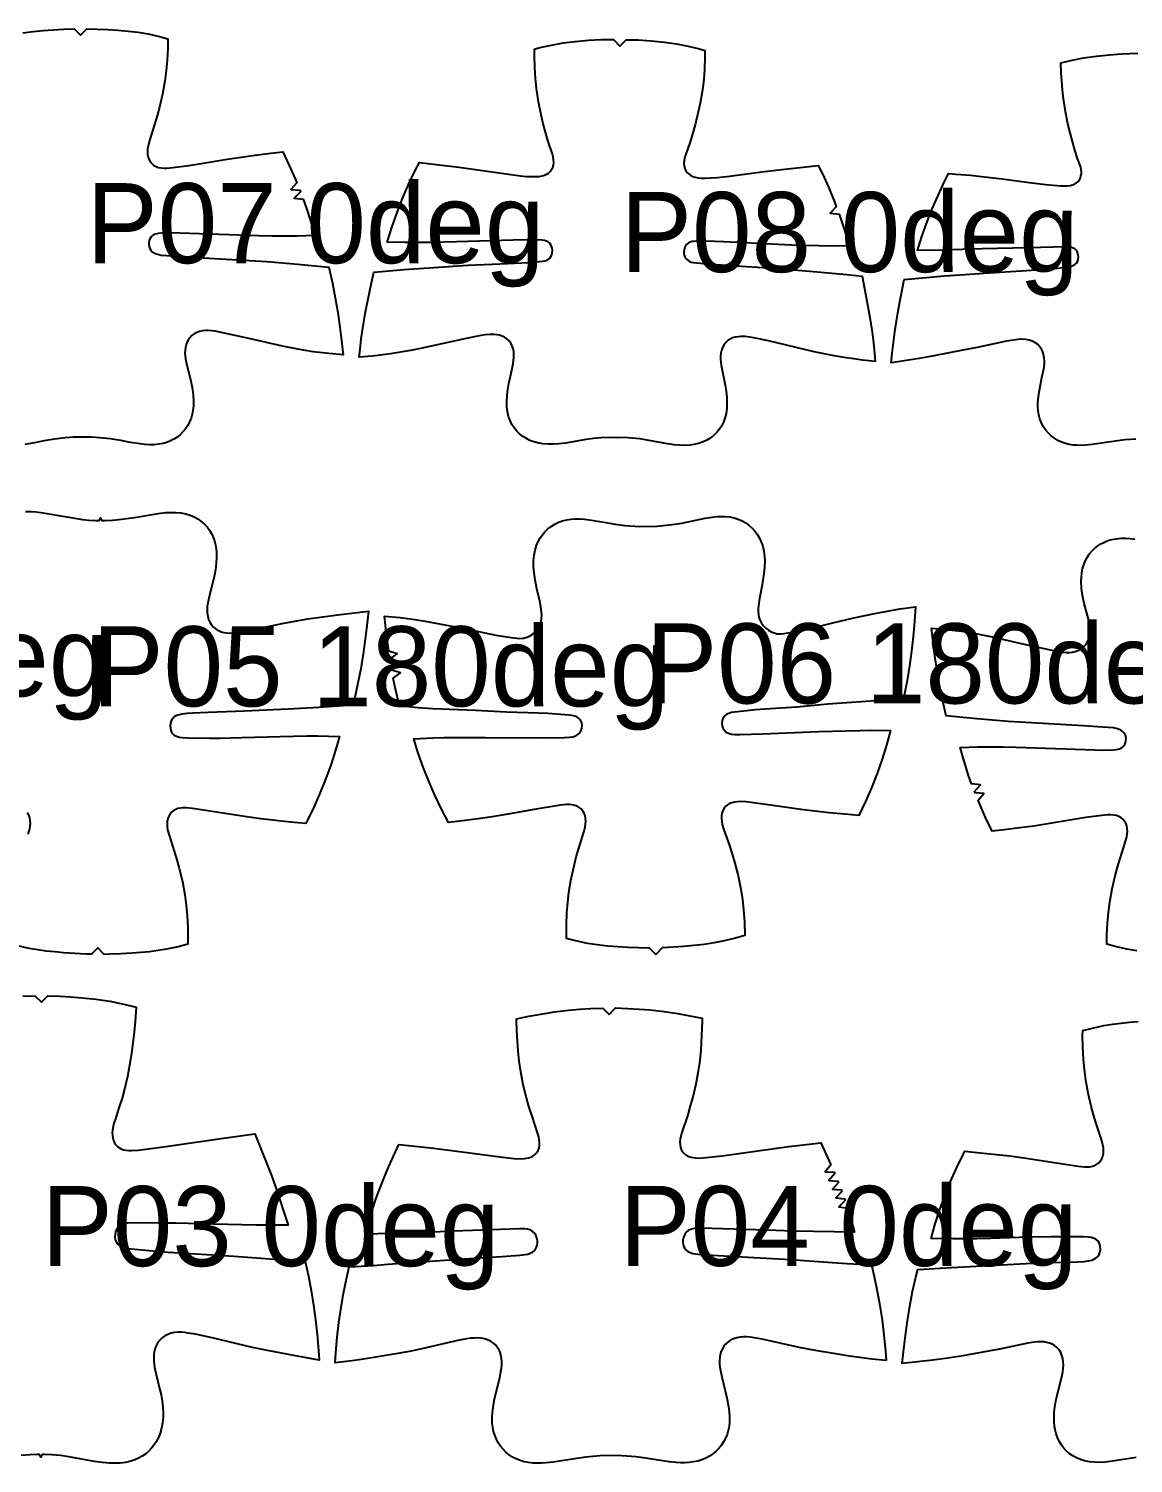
# Model space of a CAD drawing. Header units: millimetres. Extents: x 0 to 2016, y 0 to 4064.
# Drawn here: x 950.7 to 1296, y 482.1 to 930.4 of the extents above; entities that cross this region are included whole.
import ezdxf

# ---------------------------------------------------------------- set-up
doc = ezdxf.new("R2010")
doc.units = ezdxf.units.MM
doc.layers.add('ANNOTATION', color=3, linetype='Continuous')
doc.layers.add('PIECES', color=5, linetype='Continuous')

msp = doc.modelspace()

# ---------------------------------------------------------------- linework, layer by layer
at = {"layer": 'PIECES'}
for points in [[(948.96, 929.09), (952.1, 929.5), (955.25, 929.81), (958.42, 930.04), (961.58, 930.22), (964.94, 930.37), (966.95, 928.38), (968.94, 930.39), (975.47, 930.12), (978.63, 929.92), (981.79, 929.64), (984.93, 929.26), (988.05, 928.74), (991.66, 927.95), (994.25, 927.24), (994.24, 924.32), (994.05, 920.58), (993.76, 917.3), (993.33, 914.04), (992.59, 909.93), (991.66, 905.86), (990.92, 903.12), (990.11, 900.4), (988.51, 895.4), (988.06, 893.69), (987.91, 892.82), (987.85, 891.95), (987.89, 891.08), (988.07, 890.23), (988.38, 889.42), (988.84, 888.68), (989.33, 888.13), (989.9, 887.67), (990.54, 887.31), (991.23, 887.05), (992.12, 886.86), (993.03, 886.8), (993.95, 886.82), (995.82, 886.98), (1000.84, 887.66), (1003.99, 888.14), (1012.73, 889.63), (1017.12, 890.29), (1021.51, 890.88), (1026.42, 891.47), (1030.17, 891.87), (1032.2, 887.66), (1034.12, 883.3), (1034.54, 882.25), (1032.69, 880.16), (1035.47, 879.93), (1035.66, 879.46), (1033.75, 877.42), (1036.53, 877.12), (1037.48, 874.47), (1038.92, 870.01), (1040.14, 865.75), (1034.61, 865.58), (1031.08, 865.55), (1026.83, 865.58), (1022.57, 865.67), (997.98, 866.5), (995.27, 866.56), (992.19, 866.52), (991.24, 866.43), (990.32, 866.21), (989.8, 865.99), (989.34, 865.67), (988.94, 865.28), (988.62, 864.77), (988.42, 864.22), (988.31, 863.63), (988.29, 862.98), (988.38, 862.34), (988.59, 861.74), (988.93, 861.18), (989.38, 860.71), (989.91, 860.33), (990.63, 860), (991.41, 859.79), (992.2, 859.66), (993.93, 859.51), (995.66, 859.42), (1001.63, 858.99), (1017.86, 858.1), (1025.15, 857.61), (1034.88, 856.81), (1044.51, 855.84), (1045.66, 850.82), (1046.55, 846.3), (1047.33, 841.73), (1048.01, 837.13), (1048.45, 833.81), (1049.06, 828.52), (1049.06, 828.52), (1044.59, 828.85), (1039.66, 829.44), (1034.86, 830.24), (1030.09, 831.21), (1020.12, 833.45), (1009.07, 835.86), (1008.03, 836.02), (1006.99, 836.11), (1005.94, 836.09), (1005.03, 835.98), (1004.14, 835.77), (1003.29, 835.46), (1002.5, 835.03), (1001.77, 834.49), (1001.18, 833.9), (1000.68, 833.24), (1000.27, 832.51), (999.96, 831.73), (999.72, 830.85), (999.6, 829.95), (999.57, 829.05), (999.62, 828.13), (999.73, 827.22), (1000.15, 825.22), (1001.34, 820.77), (1001.88, 818.28), (1002.18, 816.04), (1002.28, 813.77), (1002.23, 812.47), (1002.09, 811.19), (1001.85, 809.91), (1001.49, 808.67), (1001.03, 807.5), (1000.45, 806.39), (999.76, 805.34), (998.97, 804.38), (998.07, 803.49), (997.13, 802.75), (996.12, 802.1), (995.05, 801.56), (993.93, 801.12), (992.77, 800.78), (991.34, 800.52), (989.91, 800.4), (988.46, 800.39), (987.01, 800.48), (985.57, 800.64), (982.54, 801.13), (979.52, 801.69), (976.25, 802.22), (972.96, 802.58), (970.22, 802.72), (964.86, 802.7), (962.11, 802.53), (958.83, 802.14), (955.56, 801.58), (952.55, 800.99), (949.53, 800.47)], [(1296.82, 802.09), (1293.31, 801.88), (1290.41, 801.54), (1283.11, 800.44), (1280.9, 800.24), (1279.66, 800.19), (1278.42, 800.21), (1277.19, 800.3), (1275.98, 800.49), (1274.78, 800.78), (1273.58, 801.19), (1272.43, 801.73), (1271.34, 802.39), (1270.33, 803.16), (1269.4, 804.06), (1268.58, 805.04), (1267.87, 806.12), (1267.28, 807.27), (1266.82, 808.46), (1266.49, 809.69), (1266.27, 810.95), (1266.17, 812.23), (1266.19, 813.77), (1266.32, 815.31), (1266.53, 816.84), (1267.43, 821.37), (1268.02, 824.15), (1268.19, 825.56), (1268.21, 826.53), (1268.15, 827.5), (1267.97, 828.45), (1267.69, 829.37), (1267.26, 830.27), (1266.7, 831.08), (1266.01, 831.79), (1265.22, 832.35), (1264.35, 832.77), (1263.42, 833.07), (1262.45, 833.25), (1261.15, 833.33), (1259.85, 833.27), (1258.55, 833.11), (1256.41, 832.74), (1247.22, 830.8), (1242.67, 829.89), (1233.61, 828.16), (1229.1, 827.36), (1225.11, 826.7), (1220.34, 825.97), (1220.64, 829.01), (1221.03, 832.34), (1221.48, 835.66), (1222.22, 840.35), (1223.04, 845.03), (1224.33, 852.06), (1237.01, 853.16), (1241.9, 853.52), (1249.43, 853.95), (1262.64, 854.81), (1271.51, 855.48), (1275.02, 855.84), (1275.75, 855.95), (1276.46, 856.11), (1277.14, 856.36), (1277.72, 856.7), (1278.22, 857.13), (1278.59, 857.67), (1278.8, 858.3), (1278.85, 858.95), (1278.79, 859.62), (1278.67, 860.19), (1278.45, 860.73), (1278.13, 861.21), (1277.7, 861.58), (1277.2, 861.85), (1276.65, 862.03), (1275.8, 862.16), (1274.94, 862.19), (1263.13, 861.96), (1248.75, 861.58), (1236.41, 861.18), (1228.58, 861.04), (1229.84, 865.1), (1231.38, 869.53), (1233.07, 873.9), (1234.95, 878.28), (1236.97, 882.6), (1238.26, 885.13), (1240.56, 884.97), (1245.12, 884.57), (1248.58, 884.22), (1255.03, 883.44), (1263.41, 882.31), (1268.63, 881.74), (1273.35, 881.31), (1274.31, 881.27), (1275.27, 881.28), (1276.22, 881.4), (1276.92, 881.57), (1277.59, 881.83), (1278.2, 882.19), (1278.74, 882.66), (1279.14, 883.18), (1279.44, 883.75), (1279.64, 884.36), (1279.75, 885.01), (1279.78, 885.67), (1279.69, 886.53), (1279.5, 887.38), (1279.22, 888.21), (1278.58, 889.86), (1277.73, 892.41), (1276.23, 897.8), (1275.53, 900.62), (1274.77, 904.54), (1274.19, 908.48), (1273.87, 911.26), (1273.62, 914.04), (1273.45, 916.6), (1273.35, 919.74), (1276.91, 920.58), (1280.47, 921.24), (1284.46, 921.8), (1288.48, 922.19), (1292.43, 922.49), (1297.45, 922.74)], [(949.79, 779.52), (951.41, 779.53), (953.03, 779.42), (955.28, 779.13), (962.69, 777.82), (967.6, 777.07), (969.58, 776.83), (971.77, 776.71), (972.83, 776.72), (973.24, 777.52), (973.63, 776.72), (974.69, 776.69), (976.89, 776.78), (978.87, 776.99), (983.79, 777.69), (991.21, 778.9), (993.46, 779.17), (995.08, 779.25), (996.71, 779.22), (998.32, 779.06), (999.91, 778.75), (1001.19, 778.36), (1002.42, 777.84), (1003.59, 777.21), (1004.69, 776.44), (1005.64, 775.62), (1006.49, 774.7), (1007.24, 773.7), (1007.88, 772.62), (1008.41, 771.48), (1008.82, 770.31), (1009.12, 769.11), (1009.32, 767.88), (1009.43, 766.64), (1009.46, 765.09), (1009.39, 763.55), (1009.22, 762), (1008.91, 760.11), (1008.5, 758.23), (1007.44, 754.17), (1006.91, 751.95), (1006.71, 750.92), (1006.57, 749.88), (1006.51, 748.84), (1006.54, 747.81), (1006.69, 746.8), (1006.97, 745.8), (1007.37, 744.91), (1007.9, 744.08), (1008.54, 743.35), (1009.3, 742.73), (1010.05, 742.29), (1010.86, 741.96), (1011.7, 741.74), (1012.57, 741.6), (1013.46, 741.55), (1014.86, 741.59), (1016.25, 741.76), (1017.64, 742), (1025.99, 743.74), (1029.97, 744.53), (1033.95, 745.26), (1037.94, 745.94), (1042.65, 746.63), (1047.36, 747.25), (1056.91, 748.35), (1056.33, 742.92), (1055.91, 739.59), (1055.26, 735), (1054.51, 730.41), (1053.64, 725.89), (1052.65, 721.4), (1052.05, 718.99), (1041.54, 718.31), (1031.83, 717.8), (1018.18, 717.14), (1006.79, 716.68), (1002.02, 716.54), (1000.29, 716.43), (998.56, 716.21), (997.34, 715.92), (996.77, 715.69), (996.24, 715.35), (995.76, 714.88), (995.39, 714.31), (995.13, 713.68), (994.97, 712.7), (995.03, 711.7), (995.16, 711.15), (995.37, 710.62), (995.68, 710.15), (996.26, 709.63), (996.95, 709.28), (997.83, 709.02), (998.74, 708.89), (1000.33, 708.79), (1007.4, 708.72), (1010.54, 708.74), (1017.33, 708.88), (1029.36, 709.25), (1033.56, 709.35), (1037.77, 709.4), (1041.12, 709.39), (1047.85, 709.23), (1046.66, 705), (1045.24, 700.53), (1043.65, 696.11), (1041.88, 691.69), (1039.96, 687.33), (1037.88, 683.05), (1037.32, 682), (1032.57, 682.47), (1023.27, 683.51), (1018.88, 684.08), (1001.9, 686.71), (999.92, 686.9), (999.07, 686.92), (998.22, 686.86), (997.39, 686.69), (996.7, 686.44), (996.06, 686.08), (995.49, 685.64), (995, 685.1), (994.54, 684.37), (994.22, 683.56), (994.03, 682.71), (993.98, 681.84), (994.04, 680.97), (994.18, 680.1), (994.63, 678.39), (996.24, 673.4), (997.07, 670.68), (997.82, 667.94), (998.77, 663.87), (999.53, 659.77), (999.97, 656.51), (1000.28, 653.23), (1000.48, 649.49), (1000.52, 645.75), (1000.47, 644.33), (997.47, 643.52), (993.85, 642.75), (991.19, 642.32), (988.51, 641.98), (985.82, 641.72), (983.12, 641.52), (979.56, 641.31), (976, 641.17), (974.37, 641.15), (972.39, 643.16), (970.37, 641.18), (968.75, 641.22), (965.18, 641.4), (961.62, 641.66), (958.93, 641.9), (956.25, 642.19), (953.57, 642.56), (950.91, 643.02), (947.31, 643.84)], [(1297.07, 642.28), (1293.95, 642.8), (1290.34, 643.59), (1287.75, 644.29), (1287.76, 647.22), (1287.95, 650.95), (1288.24, 654.24), (1288.67, 657.5), (1289.41, 661.61), (1290.35, 665.68), (1291.08, 668.42), (1291.89, 671.14), (1293.49, 676.14), (1293.95, 677.85), (1294.09, 678.72), (1294.16, 679.59), (1294.11, 680.46), (1293.93, 681.31), (1293.62, 682.12), (1293.16, 682.86), (1292.67, 683.41), (1292.1, 683.86), (1291.47, 684.23), (1290.78, 684.49), (1289.88, 684.68), (1288.97, 684.73), (1288.05, 684.71), (1286.18, 684.56), (1281.16, 683.88), (1278.01, 683.4), (1269.27, 681.91), (1264.89, 681.24), (1260.49, 680.66), (1255.58, 680.07), (1251.83, 679.67), (1249.8, 683.88), (1247.88, 688.24), (1247.46, 689.29), (1249.31, 691.38), (1246.53, 691.61), (1246.34, 692.07), (1248.25, 694.12), (1245.47, 694.42), (1244.52, 697.07), (1243.08, 701.53), (1241.87, 705.78), (1247.39, 705.95), (1250.92, 705.99), (1255.18, 705.96), (1259.43, 705.87), (1284.02, 705.04), (1286.73, 704.97), (1289.81, 705.02), (1290.76, 705.11), (1291.68, 705.32), (1292.2, 705.55), (1292.66, 705.86), (1293.06, 706.26), (1293.38, 706.76), (1293.58, 707.32), (1293.69, 707.91), (1293.72, 708.56), (1293.63, 709.2), (1293.41, 709.8), (1293.07, 710.36), (1292.62, 710.83), (1292.09, 711.21), (1291.37, 711.54), (1290.6, 711.75), (1289.8, 711.88), (1288.08, 712.03), (1286.34, 712.12), (1280.38, 712.55), (1264.15, 713.44), (1256.85, 713.93), (1247.12, 714.73), (1237.49, 715.7), (1236.34, 720.72), (1235.45, 725.23), (1234.67, 729.81), (1233.99, 734.41), (1233.55, 737.73), (1232.94, 743.02), (1232.94, 743.02), (1237.41, 742.69), (1242.34, 742.1), (1247.14, 741.3), (1251.91, 740.33), (1261.88, 738.09), (1272.93, 735.68), (1273.97, 735.52), (1275.01, 735.43), (1276.06, 735.45), (1276.97, 735.55), (1277.86, 735.76), (1278.71, 736.08), (1279.51, 736.51), (1280.24, 737.05), (1280.82, 737.64), (1281.32, 738.3), (1281.73, 739.03), (1282.05, 739.8), (1282.28, 740.69), (1282.4, 741.58), (1282.43, 742.49), (1282.38, 743.41), (1282.27, 744.32), (1281.85, 746.32), (1280.66, 750.77), (1280.13, 753.26), (1279.82, 755.5), (1279.72, 757.77), (1279.77, 759.06), (1279.91, 760.35), (1280.15, 761.62), (1280.51, 762.87), (1280.97, 764.04), (1281.55, 765.15), (1282.24, 766.2), (1283.03, 767.16), (1283.93, 768.04), (1284.87, 768.79), (1285.89, 769.44), (1286.96, 769.98), (1288.08, 770.42), (1289.24, 770.75), (1290.66, 771.02), (1292.09, 771.14), (1293.54, 771.15), (1294.99, 771.06), (1296.43, 770.9)], [(950.58, 678.67), (951.05, 680.38), (951.21, 681.24), (951.28, 682.11), (951.24, 682.98), (951.07, 683.84), (950.76, 684.64), (950.3, 685.38)], [(948.96, 628.12), (952.71, 628.22), (954.71, 626.22), (956.71, 628.22), (960.46, 628.1), (963.94, 627.89), (967.42, 627.6), (971.76, 627.12), (976.07, 626.47), (980.46, 625.61), (984.34, 624.66), (984.01, 620.18), (983.69, 616.85), (983.3, 613.54), (982.86, 610.27), (982.35, 607.01), (981.59, 602.97), (980.66, 598.97), (979.91, 596.22), (979.07, 593.51), (977.72, 589.49), (977.4, 588.41), (977.12, 587.31), (976.93, 586.2), (976.87, 585.39), (976.89, 584.59), (977, 583.79), (977.21, 583.02), (977.56, 582.26), (978.03, 581.58), (978.62, 580.99), (979.46, 580.45), (980.39, 580.1), (981.22, 579.92), (982.07, 579.84), (982.92, 579.83), (984.95, 579.97), (992.93, 581.05), (1010.9, 583.63), (1021.42, 585.07), (1025.43, 575.16), (1026.63, 572.03), (1027.85, 568.48), (1031.81, 556.53), (1026.97, 556.48), (1021.98, 556.51), (1008.26, 556.8), (996.74, 557.13), (993.59, 557.17), (983.17, 557.23), (981.5, 557.13), (980.35, 556.94), (979.81, 556.76), (979.31, 556.48), (978.68, 555.92), (978.22, 555.21), (977.91, 554.41), (977.74, 553.57), (977.7, 552.8), (977.8, 552.05), (978.06, 551.33), (978.41, 550.8), (978.85, 550.35), (979.38, 549.98), (980.13, 549.62), (980.94, 549.39), (981.77, 549.24), (988.44, 548.6), (994.34, 548.12), (1001.28, 547.65), (1014.93, 546.81), (1037.15, 545.17), (1038.16, 540.59), (1039.02, 536.07), (1039.77, 531.53), (1040.41, 526.93), (1040.93, 522.32), (1041.35, 517.36), (1041.51, 514.34), (1041.51, 514.34), (1033.6, 515.75), (1025.41, 517.34), (1020.68, 518.35), (1008.06, 521.32), (1002.9, 522.43), (1000.56, 522.83), (999.5, 522.97), (998.43, 523.06), (997.36, 523.06), (996.3, 522.97), (995.26, 522.74), (994.26, 522.39), (993.32, 521.91), (992.46, 521.29), (991.61, 520.44), (990.91, 519.45), (990.39, 518.37), (990.07, 517.35), (989.88, 516.31), (989.81, 515.25), (989.83, 514.18), (989.93, 513.1), (990.09, 512.03), (990.55, 509.84), (991.67, 505.49), (992.11, 503.56), (992.45, 501.61), (992.68, 499.65), (992.76, 498.03), (992.74, 496.41), (992.58, 494.8), (992.27, 493.14), (991.8, 491.53), (991.16, 489.98), (990.57, 488.87), (989.89, 487.82), (989.12, 486.84), (988.25, 485.93), (987.31, 485.11), (986.23, 484.35), (985.08, 483.7), (983.87, 483.17), (982.62, 482.75), (980.99, 482.39), (979.34, 482.18), (977.68, 482.11), (976.01, 482.16), (973.67, 482.38), (971.36, 482.73), (963.28, 484.18), (960.64, 484.55), (957.98, 484.78), (955.7, 484.85), (954.93, 484.82), (954.53, 484.02), (954.13, 484.82), (953.35, 484.85), (951.07, 484.79), (948.42, 484.56)], [(1296.88, 483.95), (1289.46, 482.74), (1287.21, 482.48), (1285.58, 482.39), (1283.96, 482.42), (1282.35, 482.58), (1280.76, 482.89), (1279.48, 483.28), (1278.25, 483.8), (1277.08, 484.44), (1275.98, 485.2), (1275.03, 486.03), (1274.18, 486.94), (1273.43, 487.94), (1272.79, 489.02), (1272.25, 490.16), (1271.85, 491.33), (1271.55, 492.54), (1271.35, 493.76), (1271.24, 495), (1271.21, 496.55), (1271.28, 498.1), (1271.45, 499.64), (1271.76, 501.53), (1272.16, 503.41), (1273.23, 507.47), (1273.76, 509.69), (1273.96, 510.72), (1274.09, 511.76), (1274.16, 512.8), (1274.12, 513.83), (1273.98, 514.85), (1273.69, 515.84), (1273.29, 516.74), (1272.77, 517.56), (1272.13, 518.3), (1271.37, 518.92), (1270.62, 519.36), (1269.81, 519.68), (1268.96, 519.91), (1268.09, 520.04), (1267.21, 520.09), (1265.81, 520.05), (1264.42, 519.89), (1263.03, 519.64), (1254.68, 517.9), (1250.7, 517.12), (1246.72, 516.38), (1242.73, 515.7), (1238.02, 515.01), (1233.31, 514.39), (1223.75, 513.29), (1224.34, 518.72), (1224.76, 522.05), (1225.41, 526.65), (1226.16, 531.23), (1227.03, 535.75), (1228.02, 540.24), (1228.61, 542.66), (1239.13, 543.33), (1248.84, 543.84), (1262.49, 544.5), (1273.88, 544.96), (1278.64, 545.11), (1280.38, 545.21), (1282.11, 545.43), (1283.33, 545.72), (1283.9, 545.96), (1284.42, 546.29), (1284.91, 546.76), (1285.28, 547.33), (1285.54, 547.97), (1285.7, 548.95), (1285.64, 549.94), (1285.51, 550.5), (1285.3, 551.02), (1284.99, 551.49), (1284.41, 552.01), (1283.71, 552.37), (1282.84, 552.62), (1281.93, 552.75), (1280.34, 552.85), (1273.27, 552.93), (1270.12, 552.9), (1263.34, 552.76), (1251.31, 552.39), (1247.11, 552.29), (1242.9, 552.24), (1239.55, 552.25), (1232.82, 552.41), (1234.01, 556.64), (1235.43, 561.11), (1237.02, 565.53), (1238.78, 569.95), (1240.71, 574.31), (1242.79, 578.59), (1243.35, 579.64), (1248.1, 579.17), (1257.4, 578.14), (1261.79, 577.56), (1278.77, 574.93), (1280.75, 574.74), (1281.6, 574.72), (1282.45, 574.78), (1283.28, 574.95), (1283.97, 575.21), (1284.6, 575.56), (1285.18, 576.01), (1285.67, 576.54), (1286.13, 577.28), (1286.45, 578.08), (1286.63, 578.93), (1286.69, 579.8), (1286.63, 580.67), (1286.48, 581.54), (1286.04, 583.25), (1284.42, 588.25), (1283.6, 590.96), (1282.85, 593.7), (1281.9, 597.77), (1281.14, 601.87), (1280.7, 605.13), (1280.38, 608.41), (1280.18, 612.15), (1280.15, 615.89), (1280.2, 617.31), (1283.2, 618.12), (1286.81, 618.89), (1289.48, 619.32), (1292.16, 619.66), (1294.85, 619.92), (1297.54, 620.12)]]:
    msp.add_lwpolyline(points, dxfattribs=at)
for points in [[(1215.34, 826.41), (1211.34, 826.84), (1208.67, 827.18), (1205.57, 827.65), (1202.48, 828.17), (1199.36, 828.77), (1196.26, 829.44), (1181.99, 832.82), (1177.43, 833.8), (1176.06, 834.04), (1174.68, 834.2), (1173.3, 834.23), (1172.44, 834.15), (1171.59, 833.99), (1170.77, 833.74), (1169.99, 833.38), (1169.28, 832.91), (1168.6, 832.28), (1168.05, 831.55), (1167.61, 830.74), (1167.29, 829.87), (1167.09, 828.96), (1167, 828.04), (1167, 827.12), (1167.18, 825.26), (1167.55, 823.16), (1168.42, 818.99), (1168.73, 817.09), (1168.93, 815.17), (1169, 813.24), (1168.93, 811.7), (1168.72, 810.17), (1168.36, 808.67), (1167.89, 807.41), (1167.29, 806.21), (1166.56, 805.1), (1165.69, 804.08), (1164.78, 803.22), (1163.77, 802.47), (1162.7, 801.84), (1161.56, 801.31), (1160.38, 800.89), (1159.15, 800.57), (1157.5, 800.3), (1155.83, 800.19), (1154.15, 800.22), (1152.47, 800.35), (1150.4, 800.63), (1144, 801.83), (1141.71, 802.21), (1139.41, 802.48), (1136.85, 802.61), (1134.5, 802.59), (1132.15, 802.65), (1129.59, 802.56), (1127.28, 802.32), (1124.99, 801.99), (1118.57, 800.89), (1116.49, 800.64), (1114.81, 800.54), (1113.13, 800.54), (1111.46, 800.67), (1109.81, 800.97), (1108.6, 801.31), (1107.42, 801.75), (1106.29, 802.3), (1105.23, 802.95), (1104.24, 803.71), (1103.33, 804.58), (1102.48, 805.62), (1101.77, 806.75), (1101.19, 807.95), (1100.74, 809.22), (1100.4, 810.72), (1100.22, 812.25), (1100.18, 813.8), (1100.27, 815.73), (1100.51, 817.64), (1100.85, 819.54), (1101.79, 823.7), (1102.19, 825.78), (1102.4, 827.64), (1102.41, 828.57), (1102.34, 829.49), (1102.15, 830.4), (1101.85, 831.27), (1101.42, 832.09), (1100.88, 832.83), (1100.22, 833.47), (1099.51, 833.95), (1098.74, 834.33), (1097.93, 834.59), (1097.08, 834.77), (1096.22, 834.86), (1094.83, 834.85), (1093.46, 834.72), (1092.08, 834.5), (1087.51, 833.58), (1073.18, 830.44), (1070.07, 829.82), (1066.95, 829.27), (1063.85, 828.8), (1060.73, 828.39), (1058.07, 828.09), (1054.06, 827.72), (1054.3, 830.18), (1054.7, 833.51), (1055.17, 836.83), (1055.95, 841.43), (1056.83, 846.01), (1057.76, 850.47), (1058.62, 854.29), (1063.38, 854.73), (1068.02, 855.1), (1077.51, 855.72), (1084.88, 856.31), (1087.98, 856.47), (1098.1, 856.87), (1107.14, 857.34), (1111.31, 857.72), (1112.05, 857.85), (1112.76, 858.08), (1113.61, 858.67), (1113.98, 859.17), (1114.24, 859.75), (1114.38, 860.41), (1114.41, 861.09), (1114.33, 861.77), (1114.18, 862.33), (1113.94, 862.85), (1113.61, 863.32), (1113.13, 863.74), (1112.56, 864.04), (1111.91, 864.23), (1111.24, 864.31), (1107.62, 864.4), (1102.12, 864.32), (1084.46, 863.75), (1076.44, 863.57), (1068.54, 863.56), (1062.83, 863.67), (1064.36, 868.58), (1065.91, 873), (1067.61, 877.37), (1069.49, 881.75), (1071.53, 886.05), (1072.84, 888.62), (1085.17, 887.09), (1089.68, 886.49), (1101.39, 884.8), (1104.44, 884.42), (1106.42, 884.24), (1108.4, 884.15), (1109.37, 884.15), (1110.33, 884.22), (1111.27, 884.38), (1111.96, 884.59), (1112.61, 884.88), (1113.2, 885.26), (1113.73, 885.73), (1114.19, 886.34), (1114.53, 887.03), (1114.74, 887.77), (1114.84, 888.54), (1114.81, 889.43), (1114.67, 890.32), (1114.43, 891.19), (1113.04, 895.42), (1111.58, 900.69), (1110.91, 903.45), (1110.09, 907.54), (1109.46, 911.66), (1109.11, 914.94), (1108.91, 918.23), (1108.82, 921.97), (1108.87, 924.01), (1110.54, 924.46), (1114.15, 925.26), (1117.84, 925.92), (1121.54, 926.41), (1125.67, 926.77), (1129.81, 926.96), (1133.51, 926.98), (1135.49, 924.96), (1137.51, 926.95), (1141.21, 926.86), (1145.35, 926.61), (1149.47, 926.18), (1153.17, 925.63), (1156.84, 924.92), (1160.43, 924.06), (1162.1, 923.58), (1162.12, 921.54), (1161.97, 917.79), (1161.71, 914.51), (1161.31, 911.24), (1160.62, 907.13), (1159.72, 903.05), (1159.01, 900.3), (1157.47, 895.06), (1156.01, 890.86), (1155.76, 889.99), (1155.59, 889.1), (1155.55, 888.2), (1155.64, 887.43), (1155.84, 886.69), (1156.17, 886), (1156.62, 885.38), (1157.14, 884.9), (1157.73, 884.51), (1158.37, 884.21), (1159.05, 883.99), (1159.99, 883.81), (1160.95, 883.73), (1161.92, 883.71), (1163.91, 883.77), (1165.89, 883.92), (1168.94, 884.25), (1180.67, 885.75), (1185.19, 886.27), (1197.54, 887.6), (1198.82, 885.02), (1200.78, 880.68), (1202.59, 876.27), (1203.15, 874.76), (1201.25, 872.72), (1204.02, 872.42), (1205.71, 867.43), (1207.15, 862.5), (1201.44, 862.48), (1197.86, 862.52), (1189.21, 862.77), (1167.87, 863.79), (1162.38, 863.96), (1158.76, 863.93), (1158.09, 863.85), (1157.44, 863.67), (1156.86, 863.38), (1156.37, 862.97), (1156.03, 862.51), (1155.79, 861.99), (1155.63, 861.43), (1155.54, 860.76), (1155.55, 860.08), (1155.69, 859.41), (1155.93, 858.83), (1156.3, 858.32), (1157.14, 857.72), (1157.85, 857.47), (1158.58, 857.33), (1162.74, 856.89), (1171.77, 856.27), (1181.89, 855.71), (1184.98, 855.5), (1192.34, 854.79), (1201.82, 854.01), (1206.45, 853.56), (1211.21, 853.05), (1212, 849.21), (1212.86, 844.74), (1213.67, 840.15), (1214.37, 835.53), (1214.79, 832.21), (1215.13, 828.87), (1215.34, 826.41)], [(1148.76, 643.19), (1146.8, 641.15), (1144.77, 643.12), (1137.99, 643.32), (1134.83, 643.48), (1131.67, 643.73), (1128.52, 644.09), (1125.39, 644.57), (1121.78, 645.33), (1118.85, 646.09), (1118.81, 650.33), (1118.95, 654.07), (1119.21, 657.35), (1119.61, 660.62), (1120.31, 664.74), (1121.2, 668.82), (1121.9, 671.57), (1122.69, 674.3), (1124.24, 679.31), (1124.67, 681.03), (1124.8, 681.89), (1124.86, 682.76), (1124.81, 683.64), (1124.64, 684.5), (1124.34, 685.31), (1123.88, 686.06), (1123.38, 686.61), (1122.8, 687.06), (1122.15, 687.42), (1121.45, 687.69), (1120.6, 687.87), (1119.74, 687.94), (1118.87, 687.93), (1116.92, 687.74), (1108.69, 686.39), (1099.96, 684.82), (1095.58, 684.12), (1091.2, 683.49), (1086.29, 682.85), (1081.92, 682.34), (1079.72, 686.55), (1077.67, 690.85), (1075.77, 695.22), (1074.06, 699.59), (1072.5, 704.01), (1071.11, 708.47), (1077.18, 708.76), (1080.52, 708.86), (1085, 708.92), (1093.53, 708.92), (1111.09, 708.82), (1118.24, 708.9), (1119.82, 708.98), (1120.78, 709.12), (1121.71, 709.4), (1122.41, 709.8), (1122.98, 710.36), (1123.4, 711.06), (1123.64, 711.84), (1123.71, 712.68), (1123.58, 713.51), (1123.21, 714.3), (1122.63, 714.96), (1122.06, 715.34), (1121.44, 715.6), (1120.54, 715.81), (1119.63, 715.92), (1113, 716.36), (1110.1, 716.5), (1100.11, 716.83), (1090.43, 717.35), (1077.01, 717.91), (1072.42, 718.22), (1066.59, 718.76), (1065.39, 723.96), (1064.69, 727.48), (1066.93, 729.16), (1064.24, 729.94), (1064.16, 730.44), (1066.41, 732.09), (1063.74, 732.9), (1063.66, 733.4), (1065.95, 735), (1063.3, 735.87), (1062.59, 740.97), (1061.91, 746.87), (1066.84, 746.36), (1071.4, 745.75), (1074.7, 745.22), (1081.28, 744.03), (1087.9, 742.78), (1096.75, 740.9), (1102.28, 740.05), (1103.34, 739.92), (1104.39, 739.88), (1105.44, 739.97), (1106.4, 740.21), (1107.3, 740.6), (1108.15, 741.12), (1108.91, 741.75), (1109.66, 742.56), (1110.26, 743.47), (1110.71, 744.47), (1110.94, 745.33), (1111.06, 746.21), (1111.1, 747.1), (1111.06, 748), (1110.96, 748.89), (1110.58, 751.09), (1109.61, 755.39), (1109.17, 757.52), (1108.82, 759.67), (1108.65, 761.19), (1108.55, 762.72), (1108.56, 764.25), (1108.71, 765.87), (1109.01, 767.47), (1109.5, 769.02), (1110, 770.16), (1110.6, 771.25), (1111.31, 772.27), (1112.11, 773.21), (1113.01, 774.07), (1114.05, 774.88), (1115.16, 775.57), (1116.33, 776.14), (1117.56, 776.58), (1118.91, 776.92), (1120.29, 777.12), (1121.68, 777.2), (1123.07, 777.19), (1124.47, 777.09), (1126.68, 776.81), (1131.09, 776.04), (1134.05, 775.56), (1137.03, 775.19), (1141.76, 774.88), (1147.17, 774.98), (1151.89, 775.45), (1154.85, 775.93), (1157.8, 776.51), (1162.17, 777.43), (1164.37, 777.79), (1165.77, 777.93), (1167.16, 778), (1168.55, 777.96), (1169.93, 777.81), (1171.29, 777.52), (1172.54, 777.12), (1173.73, 776.59), (1174.86, 775.94), (1175.93, 775.17), (1176.85, 774.34), (1177.69, 773.42), (1178.44, 772.43), (1179.08, 771.37), (1179.62, 770.24), (1180.15, 768.71), (1180.52, 767.13), (1180.72, 765.51), (1180.78, 763.98), (1180.74, 762.45), (1180.62, 760.93), (1180.34, 758.77), (1179.98, 756.62), (1179.16, 752.29), (1178.85, 750.08), (1178.79, 749.18), (1178.78, 748.28), (1178.85, 747.39), (1179, 746.52), (1179.27, 745.66), (1179.74, 744.68), (1180.38, 743.8), (1181.15, 743.02), (1181.94, 742.41), (1182.8, 741.92), (1183.72, 741.56), (1184.69, 741.35), (1185.74, 741.3), (1186.79, 741.38), (1191.11, 742.14), (1193.34, 742.58), (1202.12, 744.77), (1208.69, 746.26), (1215.22, 747.67), (1218.5, 748.31), (1223.04, 749.08), (1227.94, 749.76), (1227.47, 743.84), (1227.15, 740.51), (1226.63, 735.89), (1226.01, 731.29), (1225.27, 726.75), (1224.25, 721.51), (1218.44, 720.77), (1213.86, 720.3), (1200.47, 719.27), (1190.81, 718.42), (1180.84, 717.73), (1177.96, 717.5), (1171.34, 716.82), (1170.43, 716.68), (1169.55, 716.44), (1168.93, 716.15), (1168.38, 715.76), (1167.82, 715.08), (1167.48, 714.27), (1167.38, 713.44), (1167.48, 712.6), (1167.75, 711.83), (1168.19, 711.15), (1168.78, 710.61), (1169.49, 710.24), (1170.43, 709.98), (1171.4, 709.88), (1172.97, 709.86), (1180.12, 710.03), (1197.67, 710.74), (1206.2, 711.04), (1210.67, 711.13), (1214.01, 711.15), (1220.09, 711.08), (1218.85, 706.56), (1217.45, 702.09), (1215.9, 697.67), (1214.15, 693.23), (1212.25, 688.86), (1210.21, 684.58), (1205.81, 684.94), (1200.89, 685.41), (1196.48, 685.88), (1192.09, 686.43), (1183.31, 687.7), (1175.04, 688.76), (1173.08, 688.87), (1172.21, 688.85), (1171.35, 688.75), (1170.51, 688.54), (1169.82, 688.26), (1169.18, 687.87), (1168.62, 687.4), (1168.14, 686.83), (1167.71, 686.07), (1167.43, 685.24), (1167.29, 684.38), (1167.27, 683.5), (1167.36, 682.64), (1167.53, 681.77), (1168.01, 680.08), (1169.74, 675.12), (1170.62, 672.42), (1171.42, 669.69), (1172.45, 665.65), (1173.29, 661.56), (1173.8, 658.31), (1174.18, 655.03), (1174.46, 651.3), (1174.56, 647.06), (1171.66, 646.2), (1168.07, 645.32), (1164.96, 644.72), (1161.83, 644.26), (1158.68, 643.9), (1155.52, 643.62), (1148.76, 643.19)], [(1218.75, 514.21), (1214.32, 514.68), (1211.23, 515.06), (1207.27, 515.62), (1199.12, 516.93), (1194.94, 517.68), (1191.15, 518.43), (1179.97, 520.92), (1178.12, 521.26), (1176.25, 521.51), (1175.19, 521.59), (1174.14, 521.61), (1173.08, 521.53), (1172.05, 521.35), (1171.04, 521.03), (1170.1, 520.58), (1169.23, 519.98), (1168.58, 519.37), (1168.02, 518.68), (1167.55, 517.92), (1167.18, 517.11), (1166.89, 516.14), (1166.72, 515.15), (1166.66, 514.14), (1166.69, 513.13), (1166.79, 512.11), (1166.94, 511.09), (1167.34, 509.1), (1169, 502.53), (1169.51, 499.87), (1169.72, 498.23), (1169.83, 496.59), (1169.79, 494.94), (1169.65, 493.65), (1169.39, 492.38), (1169.02, 491.14), (1168.54, 489.94), (1167.95, 488.82), (1167.27, 487.76), (1166.48, 486.77), (1165.59, 485.87), (1164.62, 485.05), (1163.53, 484.31), (1162.37, 483.69), (1161.15, 483.19), (1159.89, 482.8), (1158.57, 482.53), (1157.22, 482.36), (1155.87, 482.29), (1154.5, 482.3), (1153.14, 482.38), (1150.88, 482.62), (1143.48, 483.74), (1140.56, 484.1), (1136.27, 484.43), (1132.75, 484.6), (1129.22, 484.41), (1124.93, 484.04), (1122.02, 483.66), (1114.63, 482.48), (1112.37, 482.22), (1111.01, 482.14), (1109.65, 482.11), (1108.29, 482.17), (1106.94, 482.33), (1105.61, 482.6), (1104.35, 482.97), (1103.13, 483.47), (1101.97, 484.08), (1100.87, 484.8), (1099.89, 485.61), (1099, 486.51), (1098.2, 487.49), (1097.51, 488.55), (1096.91, 489.67), (1096.42, 490.86), (1096.04, 492.1), (1095.78, 493.37), (1095.62, 494.65), (1095.57, 496.3), (1095.67, 497.95), (1095.87, 499.59), (1096.36, 502.25), (1097.96, 508.83), (1098.35, 510.83), (1098.49, 511.85), (1098.58, 512.86), (1098.6, 513.88), (1098.54, 514.89), (1098.36, 515.88), (1098.06, 516.84), (1097.69, 517.65), (1097.21, 518.41), (1096.65, 519.09), (1095.99, 519.7), (1095.12, 520.29), (1094.17, 520.73), (1093.16, 521.04), (1092.12, 521.22), (1091.07, 521.29), (1090.01, 521.26), (1088.96, 521.17), (1087.09, 520.91), (1085.25, 520.55), (1074.08, 517.98), (1070.3, 517.2), (1066.12, 516.41), (1057.99, 515.04), (1054.04, 514.45), (1050.94, 514.04), (1046.51, 513.54), (1046.7, 516.59), (1047.15, 521.54), (1047.7, 526.16), (1048.37, 530.75), (1049.15, 535.29), (1050.04, 539.8), (1050.88, 543.5), (1058.53, 543.97), (1063.01, 544.29), (1076.21, 545.31), (1093.15, 546.43), (1098.78, 546.77), (1104.21, 547.16), (1105.9, 547.34), (1106.71, 547.51), (1107.49, 547.76), (1108.21, 548.14), (1108.72, 548.55), (1109.14, 549.05), (1109.46, 549.62), (1109.67, 550.28), (1109.76, 550.97), (1109.75, 551.66), (1109.59, 552.53), (1109.27, 553.36), (1108.77, 554.08), (1108.11, 554.66), (1107.39, 555.02), (1106.6, 555.23), (1105.79, 555.35), (1104.15, 555.41), (1083.53, 554.6), (1075.21, 554.2), (1056.06, 553.7), (1057.03, 557.52), (1058.19, 561.41), (1059.39, 564.97), (1060.7, 568.49), (1061.93, 571.6), (1063.23, 574.67), (1064.75, 578.1), (1066.46, 581.75), (1076.47, 580.66), (1085.39, 579.54), (1097.32, 577.93), (1102.36, 577.39), (1104.39, 577.3), (1105.67, 577.35), (1106.93, 577.56), (1107.65, 577.8), (1108.34, 578.13), (1108.95, 578.56), (1109.49, 579.09), (1109.96, 579.82), (1110.26, 580.63), (1110.42, 581.48), (1110.44, 582.38), (1110.34, 583.26), (1110.15, 584.14), (1109.89, 585.02), (1107.95, 590.86), (1107.11, 593.57), (1106.33, 596.31), (1105.34, 600.36), (1104.55, 604.46), (1104.08, 607.72), (1103.74, 610.99), (1103.4, 615.52), (1103.25, 620.05), (1103.25, 620.96), (1107.02, 621.78), (1110.77, 622.48), (1115.08, 623.15), (1119.41, 623.67), (1122.89, 623.99), (1126.37, 624.23), (1130.15, 624.37), (1132.16, 622.38), (1134.15, 624.39), (1138.04, 624.27), (1141.53, 624.07), (1145, 623.77), (1149.34, 623.28), (1153.66, 622.64), (1157.41, 621.97), (1161.19, 621.18), (1161.2, 620.28), (1161.08, 615.74), (1160.78, 611.21), (1160.46, 607.94), (1160.02, 604.67), (1159.26, 600.57), (1158.3, 596.51), (1157.54, 593.77), (1156.72, 591.05), (1154.82, 585.19), (1154.58, 584.31), (1154.39, 583.43), (1154.29, 582.55), (1154.32, 581.65), (1154.49, 580.8), (1154.8, 579.99), (1155.28, 579.27), (1155.81, 578.74), (1156.43, 578.31), (1157.12, 577.99), (1157.85, 577.76), (1159.11, 577.55), (1160.38, 577.51), (1162.41, 577.62), (1167.45, 578.21), (1179.36, 579.9), (1188.28, 581.09), (1198.28, 582.26), (1200.02, 578.62), (1201.49, 575.38), (1199.69, 573.24), (1202.48, 573.09), (1202.67, 572.63), (1200.84, 570.52), (1203.63, 570.32), (1203.82, 569.85), (1201.94, 567.78), (1204.72, 567.52), (1204.9, 567.06), (1202.99, 565.02), (1205.76, 564.71), (1205.93, 564.24), (1203.97, 562.24), (1206.74, 561.88), (1207.89, 558.1), (1208.9, 554.29), (1189.74, 554.65), (1181.42, 554.98), (1160.8, 555.62), (1159.16, 555.55), (1158.34, 555.43), (1157.56, 555.21), (1156.84, 554.84), (1156.18, 554.26), (1155.69, 553.54), (1155.37, 552.71), (1155.23, 551.84), (1155.22, 551.14), (1155.31, 550.45), (1155.53, 549.8), (1155.85, 549.23), (1156.28, 548.74), (1156.79, 548.33), (1157.51, 547.95), (1158.29, 547.71), (1159.1, 547.55), (1160.8, 547.38), (1166.23, 547.03), (1171.87, 546.74), (1188.81, 545.75), (1202.02, 544.82), (1206.5, 544.54), (1214.16, 544.13), (1215.02, 540.44), (1215.95, 535.93), (1216.77, 531.4), (1217.47, 526.81), (1218.05, 522.2), (1218.54, 517.25), (1218.75, 514.21)]]:
    msp.add_lwpolyline(points, close=True, dxfattribs=at)

# ---------------------------------------------------------------- texts
at = {"layer": 'ANNOTATION'}
for s, p in [('P07 0deg', (968.78, 857.12)), ('P08 0deg', (1135.76, 854.34)), ('P04 180deg', (795.33, 721.76)), ('P05 180deg', (970.61, 718.65)), ('P06 180deg', (1143.65, 719.55)), ('P03 0deg', (954.74, 543.73)), ('P04 0deg', (1135.38, 543.79))]:
    msp.add_text(s, height=25, dxfattribs=at).set_placement(p)

doc.saveas('drawing.dxf')
